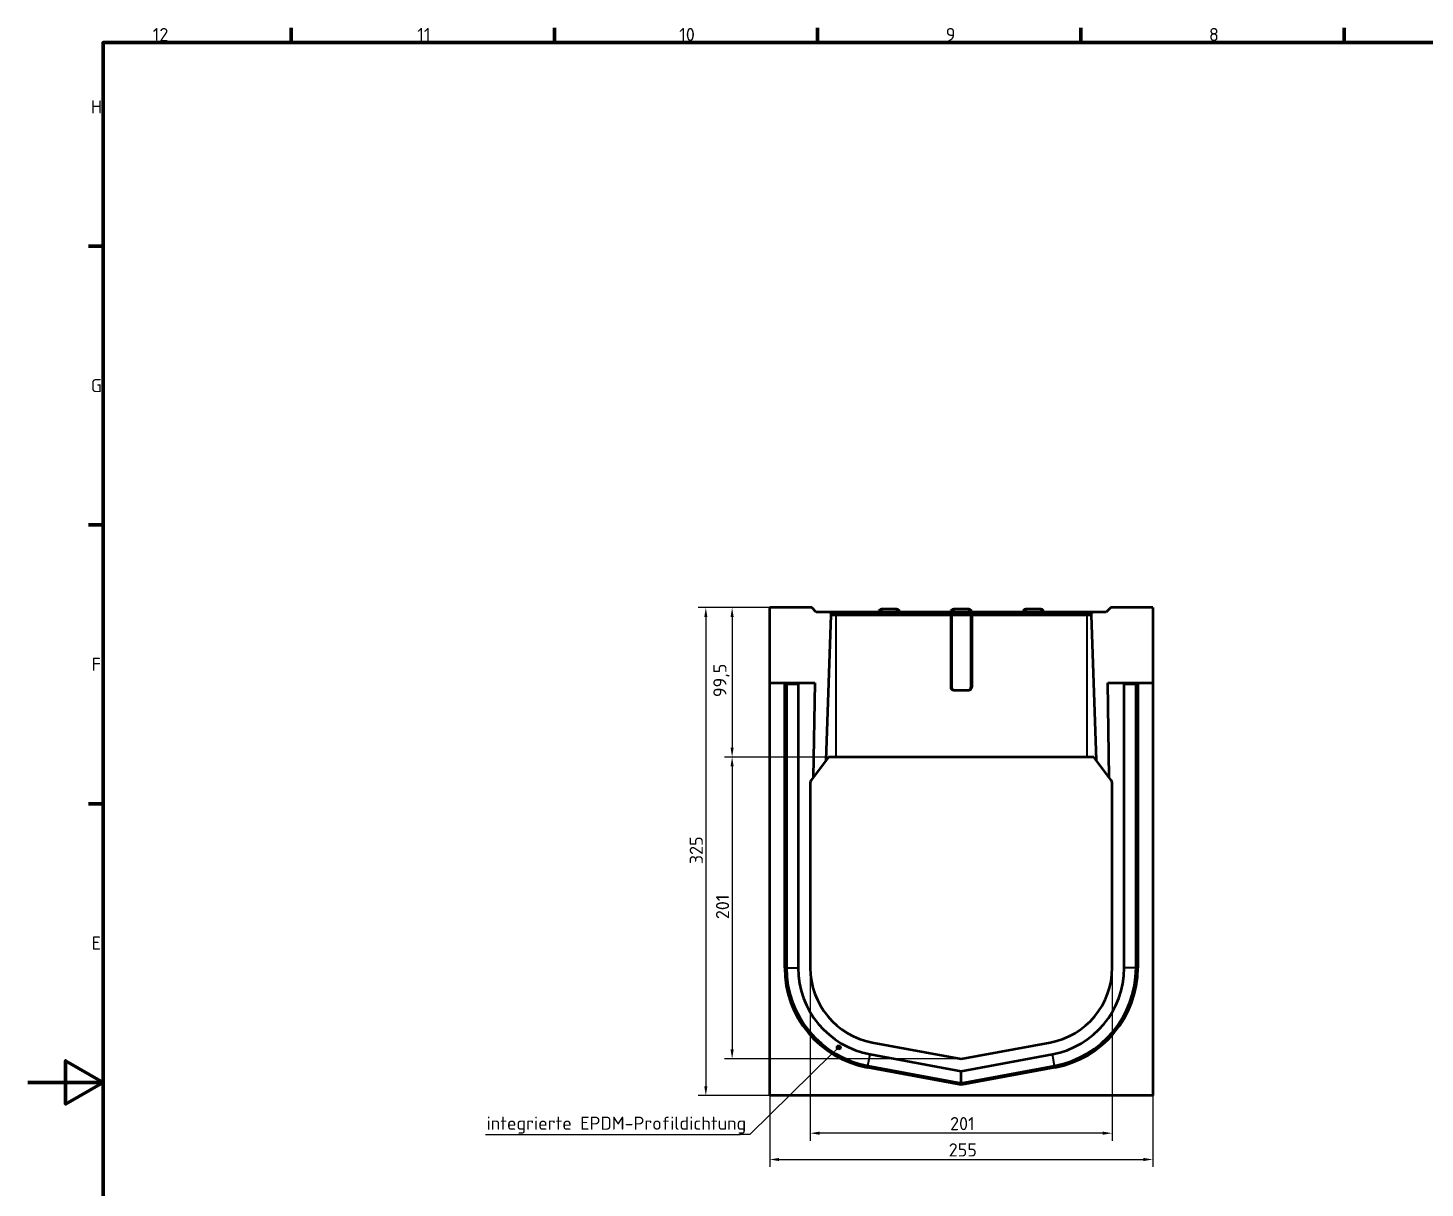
# Model space of a CAD drawing. Header units: millimetres. Extents: x 0 to 3089, y -40 to 1485.
# Drawn here: x 0 to 930, y 672 to 1445 of the extents above; entities that cross this region are included whole.
import ezdxf

# ---------------------------------------------------------------- set-up
doc = ezdxf.new("R2010")
doc.units = ezdxf.units.MM
doc.header["$LTSCALE"] = 2.5
for name, color, linetype, lineweight in [('Bemaßung (ISO)', 7, 'Continuous', 25), ('Rahmen (ISO)', 7, 'Continuous', 70), ('Sichtbar (ISO)', 7, 'Continuous', 50), ('Sichtbar schmal (ISO)', 7, 'Continuous', 35), ('Symbol (ISO)', 7, 'Continuous', 25)]:
    doc.layers.add(name, color=color, linetype=linetype, lineweight=lineweight)
doc.styles.add('Notiztext (DIN)', font='isocpeur.ttf')
doc.styles.add('TXT 3_5', font='isocpeur.ttf')
doc.dimstyles.new('Anrin Standard (DIN)', dxfattribs={"dimscale": 2.5, "dimtxt": 3.5, "dimasz": 2.5, "dimexe": 2, "dimexo": 0, "dimgap": 0.8, "dimtad": 1, "dimrnd": 1e-08, "dimtxsty": 'TXT 3_5', "dimcen": 0.09, "dimdle": 10, "dimclrd": 256, "dimclre": 256, "dimadec": 0, "dimazin": 2, "dimtfac": 0.714286, "dimtmove": 0, "dimatfit": 3, "dimfxl": 1, "dimtolj": 1, "dimlwd": -1, "dimlwe": -1, "dimarcsym": 0})

# ---------------------------------------------------------------- blocks, each defined once
blk = doc.blocks.new('Ränder Standardrahmen')
at = {"layer": 'Rahmen (ISO)'}
for p, q in [((70.08, 574), (70.08, 577.9)), ((140.17, 574), (140.17, 577.9)), ((210.25, 574), (210.25, 577.9)), ((280.33, 574), (280.33, 577.9)), ((350.42, 574), (350.42, 577.9)), ((20, 519.75), (16.1, 519.75)), ((20, 445.5), (16.1, 445.5)), ((20, 371.25), (16.1, 371.25))]:
    blk.add_line(p, q, dxfattribs=at)
at = {"layer": 'Rahmen (ISO)', "flags": 128}
for points in [[(20, 20), (20, 574), (821, 574), (821, 20), (20, 20)], [(0, 297), (20, 297), (10, 302.77), (10, 291.23), (20, 297)]]:
    blk.add_lwpolyline(points, dxfattribs=at)
at = {"layer": 'Rahmen (ISO)', "char_height": 3.5, "attachment_point": 7, "style": 'Notiztext (DIN)'}
for s, insert in [('12', (33.24, 574.4)), ('11', (103.67, 574.4)), ('10', (173.41, 574.4)), ('9', (244.37, 574.4)), ('8', (314.45, 574.4)), ('H', (16.75, 555.13)), ('G', (16.75, 480.88)), ('F', (16.93, 406.63)), ('E', (16.93, 332.38))]:
    blk.add_mtext(s, dxfattribs=dict(at, insert=insert))
blk = doc.blocks.new('*D31')
at = {"layer": 'Bemaßung (ISO)', "transparency": 16777216}
for p, q in [((537.72, 959.2), (463.72, 959.2)), ((468.72, 952.95), (468.72, 764.45)), ((621.22, 758.2), (463.72, 758.2))]:
    blk.add_line(p, q, dxfattribs=at)
for points in [[(467.67, 952.95), (469.76, 952.95), (468.72, 959.2)], [(467.67, 764.45), (469.76, 764.45), (468.72, 758.2)]]:
    blk.add_solid(points, dxfattribs=at)
at = {"layer": 'Defpoints', "color": 0, "transparency": 16777216}
for p in [(537.72, 959.2), (468.72, 758.2), (621.22, 758.2)]:
    blk.add_point(p, dxfattribs=at)
at = {"layer": 'Bemaßung (ISO)', "color": 0, "transparency": 16777216, "insert": (457.97, 851.24), "char_height": 8.75, "attachment_point": 1, "rotation": 90, "style": 'TXT 3_5'}
blk.add_mtext('\\A1;201', dxfattribs=at)
blk = doc.blocks.new('*D32')
at = {"layer": 'Bemaßung (ISO)', "transparency": 16777216}
for p, q in [((520.72, 818.83), (520.72, 703.7)), ((721.72, 818.83), (721.72, 703.7)), ((715.47, 708.7), (526.97, 708.7))]:
    blk.add_line(p, q, dxfattribs=at)
for points in [[(526.97, 709.74), (526.97, 707.66), (520.72, 708.7)], [(715.47, 709.74), (715.47, 707.66), (721.72, 708.7)]]:
    blk.add_solid(points, dxfattribs=at)
at = {"layer": 'Defpoints', "color": 0, "transparency": 16777216}
for p in [(520.72, 818.83), (721.72, 818.83), (520.72, 708.7)]:
    blk.add_point(p, dxfattribs=at)
at = {"layer": 'Bemaßung (ISO)', "color": 0, "transparency": 16777216, "insert": (613.8, 719.45), "char_height": 8.75, "attachment_point": 1, "style": 'TXT 3_5'}
blk.add_mtext('\\A1;201', dxfattribs=at)
blk = doc.blocks.new('*D33')
at = {"layer": 'Bemaßung (ISO)', "transparency": 16777216}
for p, q in [((493.72, 1058.7), (463.72, 1058.7)), ((468.72, 1052.45), (468.72, 965.45)), ((537.72, 959.2), (463.72, 959.2))]:
    blk.add_line(p, q, dxfattribs=at)
for points in [[(467.67, 1052.45), (469.76, 1052.45), (468.72, 1058.7)], [(467.67, 965.45), (469.76, 965.45), (468.72, 959.2)]]:
    blk.add_solid(points, dxfattribs=at)
at = {"layer": 'Defpoints', "color": 0, "transparency": 16777216}
for p in [(493.72, 1058.7), (468.72, 959.2), (537.72, 959.2)]:
    blk.add_point(p, dxfattribs=at)
at = {"layer": 'Bemaßung (ISO)', "color": 0, "transparency": 16777216, "insert": (456.22, 999.13), "char_height": 8.75, "attachment_point": 1, "rotation": 90, "style": 'TXT 3_5'}
blk.add_mtext('\\A1;99,5', dxfattribs=at)
blk = doc.blocks.new('*D34')
at = {"layer": 'Bemaßung (ISO)', "transparency": 16777216}
for p, q in [((493.72, 1058.7), (446.22, 1058.7)), ((451.22, 1052.45), (451.22, 739.95)), ((493.72, 733.7), (446.22, 733.7))]:
    blk.add_line(p, q, dxfattribs=at)
for points in [[(450.17, 1052.45), (452.26, 1052.45), (451.22, 1058.7)], [(450.17, 739.95), (452.26, 739.95), (451.22, 733.7)]]:
    blk.add_solid(points, dxfattribs=at)
at = {"layer": 'Defpoints', "color": 0, "transparency": 16777216}
for p in [(493.72, 1058.7), (451.22, 733.7), (493.72, 733.7)]:
    blk.add_point(p, dxfattribs=at)
at = {"layer": 'Bemaßung (ISO)', "color": 0, "transparency": 16777216, "insert": (440.47, 887.87), "char_height": 8.75, "attachment_point": 1, "rotation": 90, "style": 'TXT 3_5'}
blk.add_mtext('\\A1;325', dxfattribs=at)
blk = doc.blocks.new('Führungslinientext1')
at = {"layer": 'Symbol (ISO)'}
h = blk.add_hatch(color=256, dxfattribs=at)
edge = h.paths.add_edge_path(flags=0)
edge.add_arc((215.86, 306.34), 0.625, 0, 360)
for p, q in [((214.07, 304.59), (215.41, 305.9)), ((214.07, 304.59), (192.16, 283.1)), ((121.79, 283.1), (189.66, 283.1)), ((192.16, 283.1), (189.66, 283.1))]:
    blk.add_line(p, q, dxfattribs=at)
blk.add_circle((215.86, 306.34), 0.625, dxfattribs=at)
at = {"layer": 'Symbol (ISO)', "insert": (122.1, 283.34), "char_height": 3.5, "attachment_point": 7, "style": 'Notiztext (DIN)'}
blk.add_mtext('integrierte EPDM-Profildichtung', dxfattribs=at)
blk = doc.blocks.new('*D39')
at = {"layer": 'Bemaßung (ISO)', "transparency": 16777216}
for p, q in [((493.72, 733.7), (493.72, 686.2)), ((748.72, 733.7), (748.72, 686.2)), ((499.97, 691.2), (742.47, 691.2))]:
    blk.add_line(p, q, dxfattribs=at)
for points in [[(499.97, 692.24), (499.97, 690.16), (493.72, 691.2)], [(742.47, 692.24), (742.47, 690.16), (748.72, 691.2)]]:
    blk.add_solid(points, dxfattribs=at)
at = {"layer": 'Defpoints', "color": 0, "transparency": 16777216}
for p in [(493.72, 733.7), (748.72, 733.7), (748.72, 691.2)]:
    blk.add_point(p, dxfattribs=at)
at = {"layer": 'Bemaßung (ISO)', "color": 0, "transparency": 16777216, "insert": (612.9, 701.95), "char_height": 8.75, "attachment_point": 1, "style": 'TXT 3_5'}
blk.add_mtext('\\A1;255', dxfattribs=at)

msp = doc.modelspace()

# ---------------------------------------------------------------- linework, layer by layer
at = {"layer": 'Sichtbar (ISO)'}
for p, q in [((493.715, 733.703), (493.715, 1058.703)), ((521.715, 1058.703), (493.715, 1058.703)), ((524.715, 1055.703), (521.715, 1058.703)), ((717.715, 1055.703), (524.715, 1055.703)), ((531.34, 957.046), (534.715, 1053.703)), ((533.715, 1055.703), (534.715, 1054.703)), ((534.715, 1054.703), (707.715, 1054.703)), ((534.715, 1053.703), (534.715, 1054.703)), ((707.715, 1053.703), (534.715, 1053.703)), ((578.215, 1057.703), (568.215, 1057.703)), ((614.215, 1053.703), (614.215, 1005.703)), ((614.772, 1053.703), (614.772, 1005.703)), ((626.215, 1057.703), (616.215, 1057.703)), ((627.659, 1053.703), (627.659, 1005.703)), ((628.215, 1053.703), (628.215, 1005.703)), ((674.215, 1057.703), (664.215, 1057.703)), ((707.715, 1054.703), (708.715, 1055.703)), ((707.715, 1054.703), (707.715, 1053.703)), ((707.715, 1053.703), (711.091, 957.046)), ((720.715, 1058.703), (717.715, 1055.703)), ((748.715, 1058.703), (720.715, 1058.703)), ((748.715, 1058.703), (748.715, 733.703)), ((493.715, 1008.703), (523.715, 1008.703)), ((503.715, 818.83), (503.715, 1008.703)), ((503.961, 1007.703), (503.961, 818.83)), ((512.715, 1007.703), (503.961, 1007.703)), ((504.84, 1007.703), (504.84, 818.83)), ((507.715, 1008.703), (507.715, 1007.703)), ((512.715, 1008.703), (512.715, 818.83)), ((523.715, 1008.703), (522.716, 945.602)), ((719.714, 945.602), (718.715, 1008.703)), ((718.715, 1008.703), (748.715, 1008.703)), ((729.715, 818.83), (729.715, 1008.703)), ((738.47, 1007.703), (729.715, 1007.703)), ((734.715, 1007.703), (734.715, 1008.703)), ((737.59, 818.83), (737.59, 1007.703)), ((738.47, 818.83), (738.47, 1007.703)), ((738.715, 1008.703), (738.715, 818.83)), ((616.217, 1003.703), (626.213, 1003.703)), ((532.965, 959.203), (521.42, 943.882)), ((709.465, 959.203), (532.965, 959.203)), ((721.011, 943.882), (709.465, 959.203)), ((520.715, 941.776), (520.715, 818.83)), ((721.715, 818.83), (721.715, 941.776)), ((562.012, 769.176), (621.215, 758.203)), ((621.215, 758.203), (680.418, 769.176)), ((559.119, 753.567), (621.215, 742.058)), ((560.555, 761.31), (621.215, 750.067)), ((621.215, 750.067), (681.876, 761.31)), ((621.215, 742.058), (683.311, 753.567)), ((621.215, 740.914), (558.914, 752.46)), ((558.959, 752.702), (621.215, 741.163)), ((621.215, 741.163), (683.471, 752.702)), ((683.516, 752.46), (621.215, 740.914)), ((621.215, 742.058), (621.215, 750.067)), ((748.715, 733.703), (493.715, 733.703))]:
    msp.add_line(p, q, dxfattribs=at)
for centre, radius, start, end in [((568.215, 1055.703), 2, 90, 180), ((578.215, 1055.703), 2, 0, 90), ((616.215, 1055.703), 2, 90, 180), ((626.215, 1055.703), 2, 0, 90), ((664.215, 1055.703), 2, 90, 180), ((674.215, 1055.703), 2, 0, 90), ((524.215, 941.776), 3.5, 143, 180), ((718.215, 941.776), 3.5, 0, 37), ((571.215, 818.83), 67.5, 180, 259.5), ((571.215, 818.83), 67.254, 180, 259.5), ((571.215, 818.83), 66.375, 180, 259.5), ((571.215, 818.83), 58.5, 180, 259.5), ((571.215, 818.83), 50.5, 180, 259.5), ((671.215, 818.83), 50.5, 280.5, 0), ((671.215, 818.83), 58.5, 280.5, 0), ((671.215, 818.83), 66.375, 280.5, 0), ((671.215, 818.83), 67.254, 280.5, 0), ((671.215, 818.83), 67.5, 280.5, 0)]:
    msp.add_arc(centre, radius, start, end, dxfattribs=at)
for centre, major_axis, start_param, end_param in [((616.217, 1005.703), (-2.002, 0), 0, 1.5707963), ((616.774, 1005.703), (-2.002, 0), 0, 1.5707963), ((625.657, 1005.703), (2.002, 0), 4.712389, 6.2831853), ((626.213, 1005.703), (2.002, 0), 4.712389, 6.2831853)]:
    msp.add_ellipse(centre, major_axis=major_axis, ratio=0.9990482, start_param=start_param, end_param=end_param, dxfattribs=at)
at = {"layer": 'Sichtbar schmal (ISO)'}
for p, q in [((537.715, 1055.703), (537.715, 959.203)), ((568.215, 1057.703), (568.215, 1055.703)), ((578.215, 1057.703), (578.215, 1055.703)), ((616.215, 1057.703), (616.215, 1055.703)), ((626.215, 1057.703), (626.215, 1055.703)), ((664.215, 1057.703), (664.215, 1055.703)), ((674.215, 1057.703), (674.215, 1055.703)), ((704.715, 1055.703), (704.715, 959.203)), ((614.772, 1005.703), (614.215, 1005.703)), ((628.215, 1005.703), (627.659, 1005.703)), ((504.84, 818.83), (512.715, 818.83)), ((737.59, 818.83), (729.715, 818.83)), ((559.119, 753.567), (560.555, 761.31)), ((683.311, 753.567), (681.876, 761.31))]:
    msp.add_line(p, q, dxfattribs=at)

# ---------------------------------------------------------------- block references
at = {"xscale": 2.5, "yscale": 2.5, "zscale": 2.5}
msp.add_blockref('Ränder Standardrahmen', (0, 0), dxfattribs=at)
at = {"layer": 'Symbol (ISO)', "xscale": 2.5, "yscale": 2.5, "zscale": 2.5}
msp.add_blockref('Führungslinientext1', (0, 0), dxfattribs=at)

# ---------------------------------------------------------------- dimensions: what is measured, and where the dimension line sits
at = {"layer": 'Bemaßung (ISO)'}
for base, p1, p2, angle, picture, middle in [((451.215, 733.703), (493.715, 1058.703), (493.715, 733.703), 90, '*D34', (451.215, 896.178)), ((468.715, 959.203), (493.715, 1058.703), (537.715, 959.203), 90, '*D33', (468.715, 1008.978)), ((468.715, 758.203), (537.715, 959.203), (621.215, 758.203), 90, '*D31', (468.715, 858.678)), ((520.715, 708.703), (721.715, 818.83), (520.715, 818.83), 180, '*D32', (621.24, 708.703))]:
    dim = msp.add_linear_dim(base=base, p1=p1, p2=p2, angle=angle, dimstyle='Anrin Standard (DIN)', override={"dimgap": 0.8, "dimdec": 2, "dimtol": 0, "dimlim": 0, "dimtp": 0, "dimtm": 0, "dimtdec": 2, "dimtofl": 0, "dimatfit": 1}, dxfattribs=at)
    dim.commit()
    dim.dimension.update_dxf_attribs({"geometry": picture, "text_midpoint": middle, "dimtype": 160})
dim = msp.add_linear_dim(base=(748.715, 691.203), p1=(493.715, 733.703), p2=(748.715, 733.703), dimstyle='Anrin Standard (DIN)', override={"dimgap": 0.8, "dimdec": 2, "dimtol": 0, "dimlim": 0, "dimtp": 0, "dimtm": 0, "dimtdec": 2, "dimtofl": 0, "dimatfit": 1}, dxfattribs=at)
dim.commit()
dim.dimension.update_dxf_attribs({"geometry": '*D39', "text_midpoint": (621.215, 691.203), "dimtype": 160})

doc.saveas('drawing.dxf')
